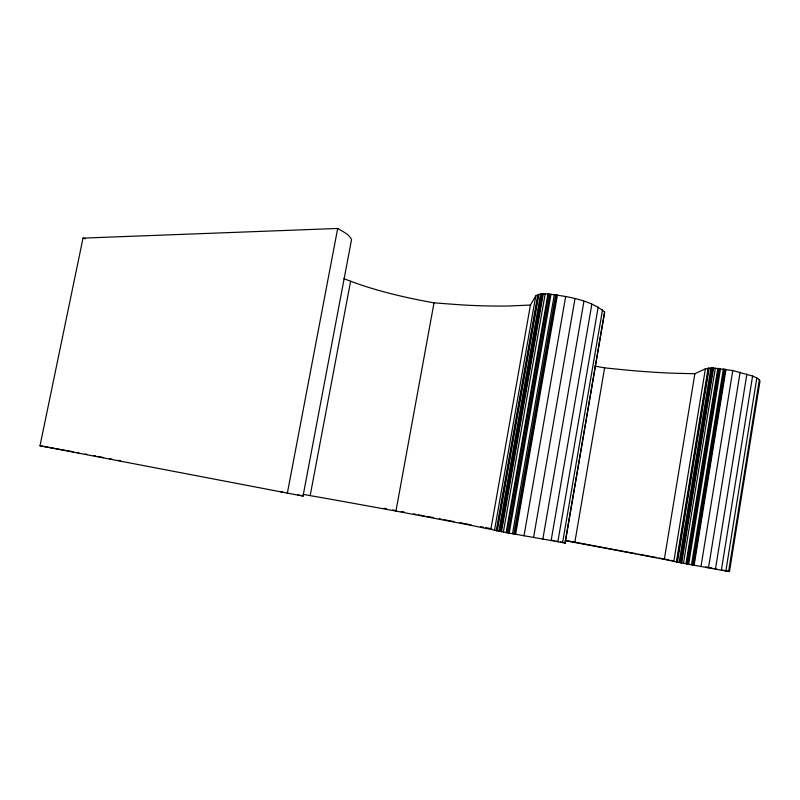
<?xml version="1.0" encoding="UTF-8"?>
<svg xmlns="http://www.w3.org/2000/svg" width="800" height="800" viewBox="0 0 800 800"><rect width="100%" height="100%" fill="white"/><g stroke="black" fill="none" stroke-linecap="round" stroke-linejoin="round"><path stroke-width="1.2" d="M490.91 529.17L530.43 305.04L535.77 295.93C539.77 292.88 545.29 294.1 549.95 294.16C568.79 296.76 589.61 299.73 604.64 311.95L565.13 543L506.85 532.71L469.88 525.11A295.64 2.62 10.3 0 0 422.31 516.05L395.95 511.09A118.01 0.94 10.4 0 0 310.17 495.61L303.09 494.37M752.59 376.05L756.83 377.97L759.35 379.7L760 381.11L729.5 571.53L721.38 570.19L752.59 376.05L732.77 370.53L712.62 367.98L705.4 368.81L694.89 373.72L673.95 373.25A232.5 39.43 9.4 0 1 628.73 370.29L604.61 367.87A96.98 14.68 8.9 0 1 594.98 366.09M725.87 570.97L756.83 377.97M728.63 571.42L759.35 379.7M721.38 570.19L691.51 564.78L723.38 368.94M692.67 565L724.53 369.11M693.52 565.16L725.38 369.22M694.13 565.27L725.99 369.33M701 566.53L732.77 370.53M708.49 567.89L740.12 372.2M715.45 569.14L746.88 374.08M691.51 564.78L673.82 561.4L705.4 368.81M676.41 561.93L708.15 368.14M676.93 562.03L708.68 368.12M677.36 562.11L709.12 368.08M679.13 562.45L710.94 368M680.04 562.63L711.87 368.01M680.77 562.77L712.62 367.98M681.17 562.85L713.02 368.01M681.69 562.94L713.54 368.04M683.46 563.28L715.33 368.12M685.97 563.75L717.85 368.31M686.61 563.87L718.5 368.35M687.72 564.08L719.6 368.49M688.66 564.25L720.54 368.58M673.82 561.4L664.33 559.37L694.89 373.72M565.05 543.07L604.64 311.95M664.33 559.37L643.71 555.44A235.78 1.67 10.4 0 0 598.87 546.99L574.81 542.49L604.61 367.87M542.81 539.28L583.94 301.28M551.1 540.74L591.86 304.12M557.84 541.9L598.2 306.97M562.58 542.7L602.55 309.64M513.88 534.02L555.69 294.79M514.87 534.21L556.68 294.9M515.62 534.34L557.41 295.03M524 535.89L565.68 296.49M533.55 537.62L574.99 298.67M494.51 530.26L535.77 295.93M496.31 530.67L537.86 294.56M496.81 530.77L538.38 294.49M497.18 530.84L538.78 294.37M498.88 531.18L540.56 294.09M499.81 531.36L541.52 294.02M500.51 531.5L542.25 293.91M500.95 531.59L542.7 293.93M501.51 531.69L543.26 293.93M503.38 532.05L545.18 293.91M506.14 532.58L547.96 294.01M506.85 532.71L548.68 294.02M508.13 532.95L549.95 294.16M509.2 533.15L551.03 294.24M512.5 533.77L554.33 294.6M395.95 511.09L434.02 302.84L460.54 304.83A290.46 61.43 11.7 0 0 508.84 305.99L530.43 305.04M287.28 493.56L337.69 228.47L83.02 238.11L40 445.77L303.03 496.09L351.56 239.49C348.84 234.02 342.62 231.55 337.69 228.47M310.17 495.61L350.62 281.22L343.88 278.71M40 445.77L66.33 450.53M67.4 450.72L73.37 451.81M76.63 452.41L78.81 452.81M85.1 453.97L86.9 454.31M566.02 540.51L635.8 553.65M638.25 554.12L656.61 557.57M659.06 558.04L668.86 559.88M671.31 560.34L673.75 560.8M109.63 458.72L112.03 459.17M705.92 566.87L707.81 567.23M384.16 508.32L386.6 508.79M392.72 509.95L395.17 510.42M401.28 511.58L404.17 511.99M413.52 513.9L415.96 514.37M418.41 514.83L424.53 516M426.97 516.46L433.58 517.57M439.21 518.79L441.65 519.25M444.1 519.72L453.89 521.58M460 522.74L462.99 523.16M464.9 523.67L471.02 524.83M480.8 526.69L483.25 527.16M485.7 527.62L491.81 528.78M280.08 491.55L282.43 492M709.7 567.59L712.06 568.04M714.33 568.48L716.51 568.9M722.21 570.02L729.5 571.53M552.26 540.32L554.35 540.73M297.91 494.93L300.61 495.47M93.87 455.63L95.68 455.98M97.78 456.42L103.63 457.58M556.32 541.13L558.16 541.5M560.52 541.98L562.48 542.4M301.77 495.72L303.21 496.06M564.02 542.74L565.13 543M83.02 238.11L85.34 238.76M434.02 302.84A116.22 22.03 10.3 0 1 350.62 281.22M120.29 460.72A111.56 0.73 10.3 0 1 118.02 460.3M565.06 540.7A98.21 0.62 10.5 0 1 574.81 542.49"/></g></svg>
